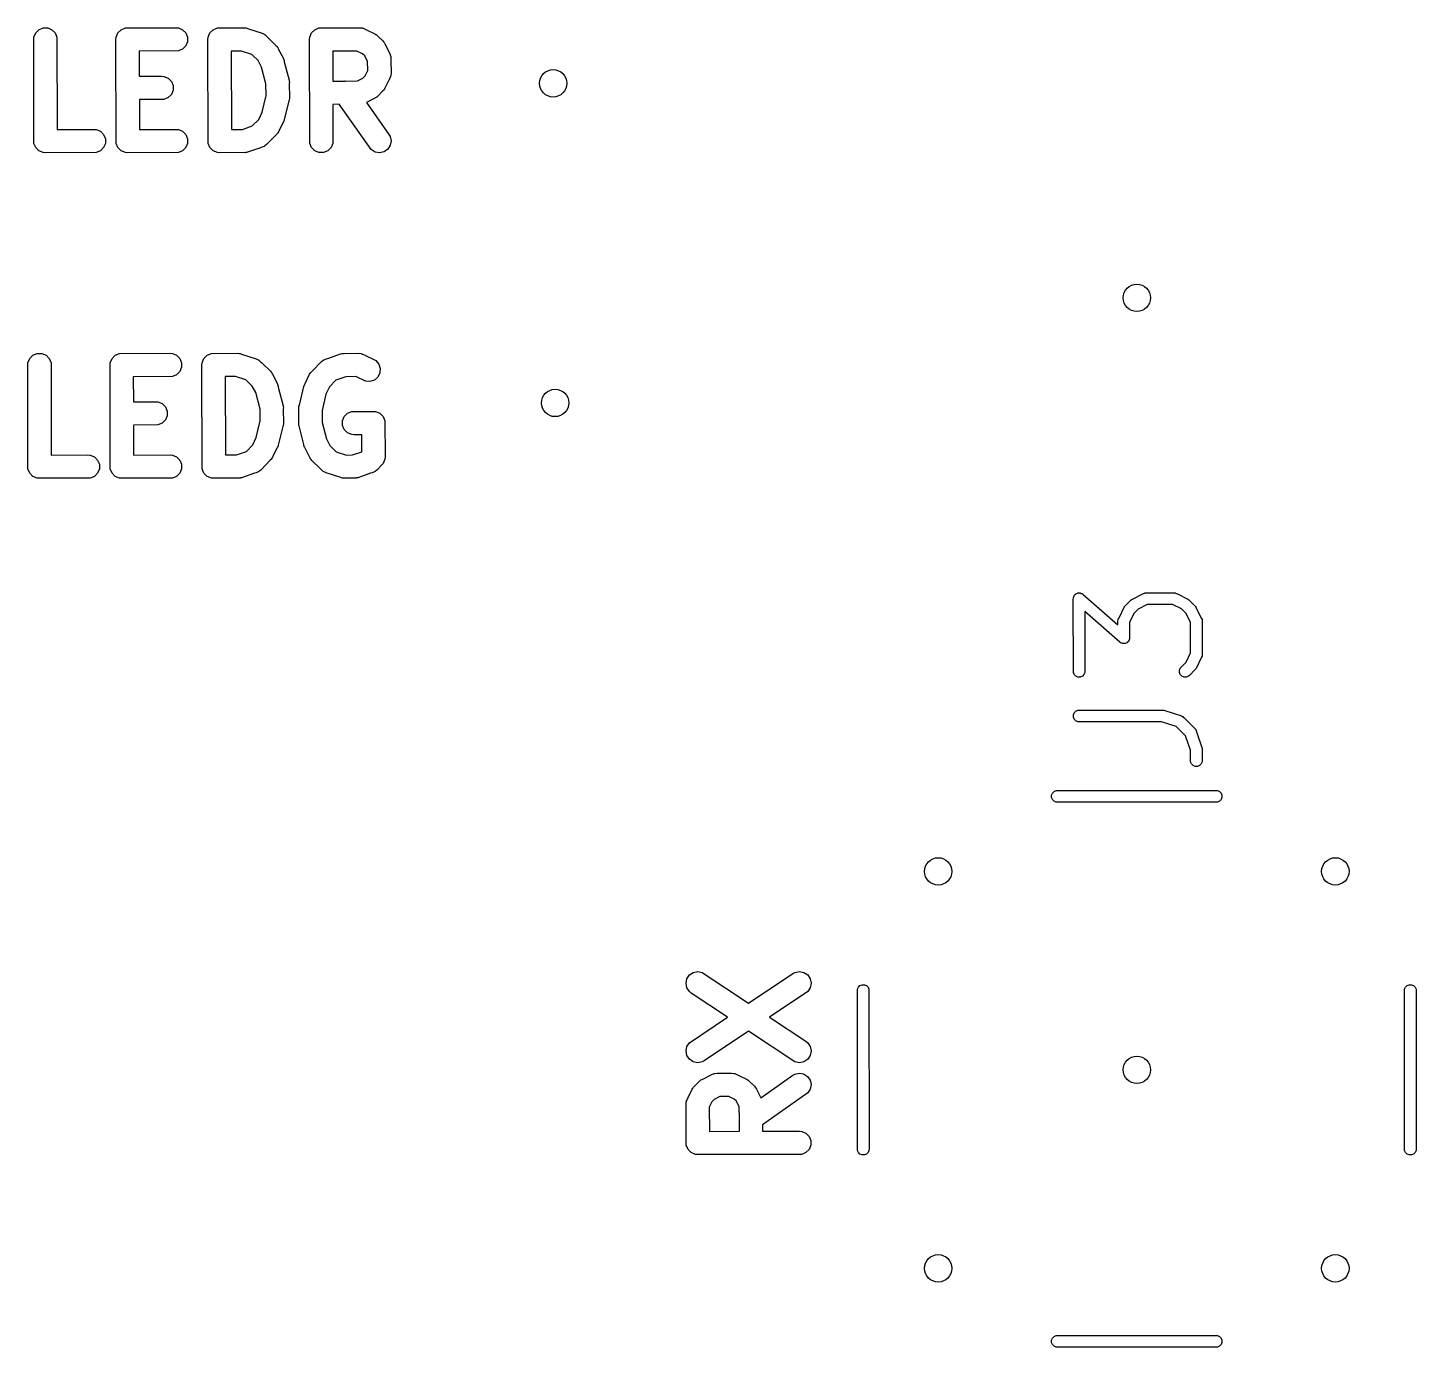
# Model space of a CAD drawing. Extents: x 0.3 to 2.14, y 0.3 to 1.74.
# Drawn here: x 1.441 to 2.141, y 1.071 to 1.736 of the extents above; entities that cross this region are included whole.
import ezdxf

# ---------------------------------------------------------------- set-up
doc = ezdxf.new("R2010")
doc.units = 0
doc.header["$MEASUREMENT"] = 0
doc.layers.add('BLACK', color=7, linetype='CONTINUOUS')

msp = doc.modelspace()

# ---------------------------------------------------------------- linework, layer by layer
at = {"layer": 'BLACK', "linetype": 'CONTINUOUS'}
for p, q in [((1.4454, 1.7334), (1.44703, 1.73503)), ((1.44703, 1.73503), (1.44916, 1.73591)), ((1.44916, 1.73591), (1.45147, 1.73591)), ((1.45147, 1.73591), (1.4536, 1.73503)), ((1.4536, 1.73503), (1.45522, 1.7334)), ((1.48684, 1.7334), (1.48847, 1.73503)), ((1.48847, 1.73503), (1.49059, 1.73591)), ((1.49059, 1.73591), (1.51612, 1.73602)), ((1.51612, 1.73602), (1.51727, 1.73591)), ((1.51727, 1.73591), (1.5194, 1.73503)), ((1.5194, 1.73503), (1.52103, 1.7334)), ((1.53314, 1.7334), (1.53477, 1.73503)), ((1.53477, 1.73503), (1.5369, 1.73591)), ((1.5369, 1.73591), (1.55024, 1.73602)), ((1.55024, 1.73602), (1.55082, 1.73597)), ((1.55082, 1.73597), (1.55098, 1.73598)), ((1.55098, 1.73598), (1.5511, 1.73594)), ((1.5511, 1.73594), (1.55139, 1.73591)), ((1.55139, 1.73591), (1.55207, 1.73563)), ((1.55207, 1.73563), (1.55942, 1.73328)), ((1.58432, 1.7334), (1.58595, 1.73503)), ((1.58595, 1.73503), (1.58808, 1.73591)), ((1.58808, 1.73591), (1.60873, 1.73602)), ((1.60873, 1.73602), (1.60988, 1.73591)), ((1.60988, 1.73591), (1.61008, 1.73583)), ((1.61008, 1.73583), (1.61029, 1.73581)), ((1.61029, 1.73581), (1.61142, 1.73527)), ((1.61142, 1.73527), (1.61201, 1.73503)), ((1.61201, 1.73503), (1.61209, 1.73495)), ((1.61209, 1.73495), (1.61625, 1.73296)), ((1.44441, 1.73012), (1.44452, 1.73127)), ((1.44452, 1.67778), (1.44441, 1.73012)), ((1.44452, 1.73127), (1.4454, 1.7334)), ((1.45522, 1.7334), (1.45611, 1.73127)), ((1.45611, 1.73127), (1.45621, 1.68476)), ((1.48584, 1.73012), (1.48595, 1.73127)), ((1.48595, 1.67778), (1.48584, 1.73012)), ((1.48595, 1.73127), (1.48684, 1.7334)), ((1.52103, 1.7334), (1.52191, 1.73127)), ((1.52191, 1.72897), (1.52103, 1.72684)), ((1.52191, 1.73127), (1.52191, 1.72897)), ((1.53215, 1.73012), (1.53226, 1.73127)), ((1.53226, 1.67778), (1.53215, 1.73012)), ((1.53226, 1.73127), (1.53314, 1.7334)), ((1.55942, 1.73328), (1.56048, 1.73281)), ((1.56048, 1.73281), (1.56064, 1.73267)), ((1.56064, 1.73267), (1.56083, 1.73259)), ((1.56083, 1.73259), (1.56168, 1.73177)), ((1.56168, 1.73177), (1.56222, 1.7313)), ((1.56222, 1.7313), (1.56227, 1.73119)), ((1.56227, 1.73119), (1.5666, 1.72698)), ((1.58333, 1.73012), (1.58344, 1.73127)), ((1.58344, 1.67778), (1.58333, 1.73012)), ((1.58344, 1.73127), (1.58432, 1.7334)), ((1.61625, 1.73296), (1.61674, 1.73265)), ((1.61674, 1.73265), (1.61689, 1.73259)), ((1.61689, 1.73259), (1.61698, 1.7325)), ((1.61698, 1.7325), (1.61723, 1.73235)), ((1.61723, 1.73235), (1.61762, 1.7319)), ((1.61762, 1.7319), (1.62022, 1.72942)), ((1.62022, 1.72942), (1.62059, 1.72897)), ((1.62059, 1.72897), (1.62071, 1.72886)), ((1.62071, 1.72886), (1.62077, 1.72875)), ((1.62077, 1.72875), (1.62095, 1.72852)), ((1.62095, 1.72852), (1.62121, 1.72789)), ((1.62121, 1.72789), (1.62376, 1.72301)), ((1.51727, 1.72433), (1.49755, 1.72424)), ((1.49755, 1.72424), (1.49758, 1.71158)), ((1.5194, 1.72521), (1.51727, 1.72433)), ((1.52103, 1.72684), (1.5194, 1.72521)), ((1.54903, 1.72431), (1.54386, 1.72426)), ((1.54386, 1.72426), (1.54395, 1.68479)), ((1.55427, 1.72263), (1.54903, 1.72431)), ((1.55749, 1.71951), (1.55427, 1.72263)), ((1.5666, 1.72698), (1.56697, 1.72653)), ((1.56697, 1.72653), (1.56709, 1.72643)), ((1.56709, 1.72643), (1.56715, 1.72631)), ((1.56715, 1.72631), (1.56734, 1.72609)), ((1.56734, 1.72609), (1.5676, 1.72546)), ((1.5676, 1.72546), (1.57014, 1.72057)), ((1.57014, 1.72057), (1.57018, 1.72049)), ((1.57018, 1.72049), (1.5702, 1.72045)), ((1.5702, 1.72045), (1.57023, 1.72035)), ((1.60719, 1.72431), (1.59504, 1.72424)), ((1.59504, 1.72424), (1.59507, 1.70914)), ((1.61, 1.72297), (1.60719, 1.72431)), ((1.61114, 1.72188), (1.61, 1.72297)), ((1.61259, 1.71909), (1.61114, 1.72188)), ((1.62376, 1.72301), (1.62418, 1.72193)), ((1.62418, 1.72193), (1.62419, 1.72172)), ((1.62419, 1.72172), (1.62427, 1.72152)), ((1.62427, 1.72152), (1.62429, 1.72035)), ((1.55921, 1.7162), (1.55749, 1.71951)), ((1.5614, 1.70781), (1.55921, 1.7162)), ((1.57023, 1.72035), (1.57056, 1.71949)), ((1.57056, 1.71949), (1.5706, 1.71894)), ((1.5706, 1.71894), (1.57303, 1.70962)), ((1.61133, 1.71179), (1.61265, 1.71456)), ((1.61265, 1.71456), (1.61259, 1.71909)), ((1.62429, 1.72035), (1.62434, 1.71963)), ((1.62434, 1.71963), (1.6243, 1.71951)), ((1.6243, 1.71951), (1.62439, 1.71306)), ((1.49758, 1.71158), (1.50881, 1.71165)), ((1.50881, 1.71165), (1.50996, 1.71154)), ((1.50996, 1.71154), (1.51209, 1.71066)), ((1.51209, 1.71066), (1.51372, 1.70903)), ((1.51372, 1.70903), (1.5146, 1.7069)), ((1.5146, 1.7069), (1.5146, 1.70459)), ((1.56148, 1.70192), (1.5614, 1.70781)), ((1.57303, 1.70962), (1.57306, 1.70942)), ((1.57306, 1.70942), (1.57309, 1.70934)), ((1.57309, 1.70934), (1.57309, 1.70918)), ((1.57309, 1.70918), (1.5732, 1.70847)), ((1.5732, 1.70847), (1.57311, 1.70789)), ((1.57311, 1.70789), (1.57321, 1.70087)), ((1.59507, 1.70914), (1.60111, 1.70917)), ((1.60111, 1.70917), (1.60129, 1.70921)), ((1.60129, 1.70921), (1.60151, 1.70917)), ((1.60151, 1.70917), (1.60748, 1.70921)), ((1.60748, 1.70921), (1.61024, 1.71065)), ((1.61024, 1.71065), (1.61133, 1.71179)), ((1.62332, 1.7097), (1.62133, 1.70554)), ((1.62339, 1.70978), (1.62332, 1.7097)), ((1.62364, 1.71037), (1.62339, 1.70978)), ((1.62418, 1.7115), (1.62364, 1.71037)), ((1.62419, 1.71171), (1.62418, 1.7115)), ((1.62427, 1.71191), (1.62419, 1.71171)), ((1.62439, 1.71306), (1.62427, 1.71191)), ((1.50996, 1.69995), (1.49761, 1.69988)), ((1.49761, 1.69988), (1.49764, 1.68476)), ((1.51209, 1.70084), (1.50996, 1.69995)), ((1.51372, 1.70247), (1.51209, 1.70084)), ((1.5146, 1.70459), (1.51372, 1.70247)), ((1.55947, 1.69354), (1.56148, 1.70192)), ((1.57309, 1.69972), (1.57285, 1.69915)), ((1.57316, 1.70043), (1.57309, 1.69972)), ((1.5732, 1.70058), (1.57316, 1.70043)), ((1.57321, 1.70087), (1.57319, 1.70067)), ((1.57319, 1.70067), (1.5732, 1.70058)), ((1.61626, 1.70057), (1.61201, 1.69836)), ((1.61689, 1.70084), (1.61626, 1.70057)), ((1.61711, 1.70102), (1.61689, 1.70084)), ((1.61723, 1.70108), (1.61711, 1.70102)), ((1.61733, 1.7012), (1.61723, 1.70108)), ((1.61778, 1.70157), (1.61733, 1.7012)), ((1.62026, 1.70417), (1.61778, 1.70157)), ((1.62071, 1.70456), (1.62026, 1.70417)), ((1.62086, 1.70481), (1.62071, 1.70456)), ((1.62095, 1.7049), (1.62086, 1.70481)), ((1.62101, 1.70505), (1.62095, 1.7049)), ((1.62133, 1.70554), (1.62101, 1.70505)), ((1.55772, 1.68988), (1.55947, 1.69354)), ((1.57285, 1.69915), (1.57059, 1.68969)), ((1.59832, 1.69745), (1.5951, 1.69744)), ((1.5951, 1.69744), (1.59514, 1.67894)), ((1.6144, 1.67467), (1.59832, 1.69745)), ((1.61201, 1.69836), (1.62332, 1.68232)), ((1.54953, 1.68484), (1.5545, 1.68656)), ((1.5545, 1.68656), (1.55772, 1.68988)), ((1.56991, 1.6882), (1.56771, 1.68361)), ((1.5702, 1.6886), (1.56991, 1.6882)), ((1.57051, 1.68946), (1.5702, 1.6886)), ((1.57056, 1.68956), (1.57051, 1.68946)), ((1.57059, 1.68969), (1.57056, 1.68961)), ((1.57056, 1.68961), (1.57056, 1.68956)), ((1.45621, 1.68476), (1.47469, 1.68484)), ((1.47469, 1.68484), (1.47584, 1.68473)), ((1.47584, 1.68473), (1.47797, 1.68385)), ((1.47797, 1.68385), (1.4796, 1.68222)), ((1.4796, 1.68222), (1.48048, 1.68009)), ((1.48048, 1.68009), (1.48048, 1.67778)), ((1.49764, 1.68476), (1.51612, 1.68484)), ((1.51612, 1.68484), (1.51727, 1.68473)), ((1.51727, 1.68473), (1.5194, 1.68385)), ((1.5194, 1.68385), (1.52103, 1.68222)), ((1.52103, 1.68222), (1.52191, 1.68009)), ((1.52191, 1.68009), (1.52191, 1.67778)), ((1.54395, 1.68479), (1.54953, 1.68484)), ((1.56655, 1.68216), (1.56173, 1.6772)), ((1.56709, 1.68263), (1.56655, 1.68216)), ((1.56725, 1.68288), (1.56709, 1.68263)), ((1.56734, 1.68297), (1.56725, 1.68288)), ((1.5674, 1.68311), (1.56734, 1.68297)), ((1.56771, 1.68361), (1.5674, 1.68311)), ((1.59514, 1.67894), (1.59503, 1.67778)), ((1.62332, 1.68232), (1.62389, 1.68131)), ((1.62389, 1.68131), (1.62438, 1.67906)), ((1.62438, 1.67906), (1.62398, 1.6768)), ((1.4454, 1.67566), (1.44452, 1.67778)), ((1.44703, 1.67403), (1.4454, 1.67566)), ((1.44916, 1.67314), (1.44703, 1.67403)), ((1.45031, 1.67303), (1.44916, 1.67314)), ((1.47584, 1.67314), (1.45031, 1.67303)), ((1.47797, 1.67403), (1.47584, 1.67314)), ((1.4796, 1.67566), (1.47797, 1.67403)), ((1.48048, 1.67778), (1.4796, 1.67566)), ((1.48684, 1.67566), (1.48595, 1.67778)), ((1.48847, 1.67403), (1.48684, 1.67566)), ((1.49059, 1.67314), (1.48847, 1.67403)), ((1.49175, 1.67303), (1.49059, 1.67314)), ((1.51727, 1.67314), (1.49175, 1.67303)), ((1.5194, 1.67403), (1.51727, 1.67314)), ((1.52103, 1.67566), (1.5194, 1.67403)), ((1.52191, 1.67778), (1.52103, 1.67566)), ((1.53314, 1.67566), (1.53226, 1.67778)), ((1.53477, 1.67403), (1.53314, 1.67566)), ((1.5369, 1.67314), (1.53477, 1.67403)), ((1.53805, 1.67303), (1.5369, 1.67314)), ((1.55018, 1.67313), (1.53805, 1.67303)), ((1.55098, 1.67308), (1.55018, 1.67313)), ((1.55127, 1.67314), (1.55098, 1.67308)), ((1.55139, 1.67314), (1.55127, 1.67314)), ((1.55154, 1.6732), (1.55139, 1.67314)), ((1.55211, 1.67333), (1.55154, 1.6732)), ((1.55857, 1.67558), (1.55211, 1.67333)), ((1.5587, 1.67558), (1.55857, 1.67558)), ((1.55938, 1.67586), (1.5587, 1.67558)), ((1.56048, 1.67624), (1.55938, 1.67586)), ((1.56064, 1.67638), (1.56048, 1.67624)), ((1.56083, 1.67646), (1.56064, 1.67638)), ((1.56173, 1.6772), (1.56083, 1.67646)), ((1.58432, 1.67566), (1.58344, 1.67778)), ((1.58595, 1.67403), (1.58432, 1.67566)), ((1.58808, 1.67314), (1.58595, 1.67403)), ((1.59039, 1.67314), (1.58808, 1.67314)), ((1.59252, 1.67403), (1.59039, 1.67314)), ((1.59414, 1.67566), (1.59252, 1.67403)), ((1.59503, 1.67778), (1.59414, 1.67566)), ((1.61634, 1.67343), (1.6144, 1.67467)), ((1.61861, 1.67303), (1.61634, 1.67343)), ((1.62086, 1.67353), (1.61861, 1.67303)), ((1.62275, 1.67485), (1.62086, 1.67353)), ((1.62398, 1.6768), (1.62275, 1.67485)), ((1.44141, 1.56612), (1.44152, 1.56727)), ((1.44152, 1.56727), (1.4424, 1.5694)), ((1.4424, 1.5694), (1.44403, 1.57103)), ((1.44403, 1.57103), (1.44616, 1.57191)), ((1.44616, 1.57191), (1.44847, 1.57191)), ((1.44847, 1.57191), (1.4506, 1.57103)), ((1.4506, 1.57103), (1.45222, 1.5694)), ((1.45222, 1.5694), (1.45311, 1.56727)), ((1.45311, 1.56727), (1.45321, 1.52076)), ((1.48284, 1.56612), (1.48295, 1.56727)), ((1.48295, 1.56727), (1.48384, 1.5694)), ((1.48384, 1.5694), (1.48547, 1.57103)), ((1.48547, 1.57103), (1.48759, 1.57191)), ((1.48759, 1.57191), (1.51312, 1.57202)), ((1.51312, 1.57202), (1.51427, 1.57191)), ((1.51427, 1.57191), (1.5164, 1.57103)), ((1.5164, 1.57103), (1.51803, 1.5694)), ((1.51803, 1.5694), (1.51891, 1.56727)), ((1.51891, 1.56727), (1.51891, 1.56497)), ((1.52915, 1.56612), (1.52926, 1.56727)), ((1.52926, 1.56727), (1.53014, 1.5694)), ((1.53014, 1.5694), (1.53177, 1.57103)), ((1.53177, 1.57103), (1.5339, 1.57191)), ((1.5339, 1.57191), (1.54724, 1.57202)), ((1.54724, 1.57202), (1.54782, 1.57197)), ((1.54782, 1.57197), (1.54798, 1.57198)), ((1.54798, 1.57198), (1.5481, 1.57194)), ((1.5481, 1.57194), (1.54839, 1.57191)), ((1.54839, 1.57191), (1.54907, 1.57163)), ((1.54907, 1.57163), (1.55642, 1.56928)), ((1.55642, 1.56928), (1.55748, 1.56881)), ((1.55748, 1.56881), (1.55764, 1.56867)), ((1.55764, 1.56867), (1.55783, 1.56859)), ((1.55783, 1.56859), (1.55868, 1.56777)), ((1.55868, 1.56777), (1.55922, 1.5673)), ((1.55922, 1.5673), (1.55927, 1.56719)), ((1.55927, 1.56719), (1.5636, 1.56298)), ((1.58455, 1.5629), (1.58937, 1.56786)), ((1.58937, 1.56786), (1.59027, 1.56859)), ((1.59027, 1.56859), (1.59046, 1.56867)), ((1.59046, 1.56867), (1.59062, 1.56881)), ((1.59062, 1.56881), (1.59171, 1.56919)), ((1.59171, 1.56919), (1.59239, 1.56947)), ((1.59239, 1.56947), (1.59252, 1.56947)), ((1.59252, 1.56947), (1.59899, 1.57172)), ((1.59899, 1.57172), (1.59956, 1.57185)), ((1.59956, 1.57185), (1.59971, 1.57191)), ((1.59971, 1.57191), (1.59983, 1.57191)), ((1.59983, 1.57191), (1.60012, 1.57198)), ((1.60012, 1.57198), (1.60085, 1.57193)), ((1.60085, 1.57193), (1.60817, 1.57202)), ((1.60817, 1.57202), (1.60932, 1.57191)), ((1.60932, 1.57191), (1.60952, 1.57183)), ((1.60952, 1.57183), (1.60973, 1.57181)), ((1.60973, 1.57181), (1.61086, 1.57127)), ((1.61086, 1.57127), (1.61145, 1.57103)), ((1.61145, 1.57103), (1.61152, 1.57095)), ((1.61152, 1.57095), (1.61568, 1.56896)), ((1.61568, 1.56896), (1.61666, 1.56835)), ((1.61666, 1.56835), (1.61817, 1.56661)), ((1.61817, 1.56661), (1.6189, 1.56442)), ((1.44152, 1.51378), (1.44141, 1.56612)), ((1.48295, 1.51378), (1.48284, 1.56612)), ((1.51427, 1.56033), (1.49455, 1.56024)), ((1.49455, 1.56024), (1.49458, 1.54758)), ((1.5164, 1.56121), (1.51427, 1.56033)), ((1.51803, 1.56284), (1.5164, 1.56121)), ((1.51891, 1.56497), (1.51803, 1.56284)), ((1.52926, 1.51378), (1.52915, 1.56612)), ((1.54603, 1.56031), (1.54086, 1.56026)), ((1.54086, 1.56026), (1.54095, 1.52079)), ((1.55127, 1.55863), (1.54603, 1.56031)), ((1.5636, 1.56298), (1.56397, 1.56253)), ((1.56397, 1.56253), (1.56409, 1.56243)), ((1.56409, 1.56243), (1.56415, 1.56231)), ((1.56415, 1.56231), (1.56434, 1.56209)), ((1.56434, 1.56209), (1.5646, 1.56146)), ((1.5646, 1.56146), (1.56714, 1.55657)), ((1.58119, 1.55685), (1.58339, 1.56145)), ((1.58339, 1.56145), (1.5837, 1.56194)), ((1.5837, 1.56194), (1.58376, 1.56209)), ((1.58376, 1.56209), (1.58385, 1.56218)), ((1.58385, 1.56218), (1.58401, 1.56243)), ((1.58401, 1.56243), (1.58455, 1.5629)), ((1.60158, 1.56022), (1.5966, 1.55849)), ((1.60667, 1.56029), (1.60158, 1.56022)), ((1.61148, 1.55798), (1.60667, 1.56029)), ((1.61771, 1.56006), (1.61597, 1.55855)), ((1.61874, 1.56212), (1.61771, 1.56006)), ((1.6189, 1.56442), (1.61874, 1.56212)), ((1.55449, 1.55551), (1.55127, 1.55863)), ((1.55621, 1.5522), (1.55449, 1.55551)), ((1.56714, 1.55657), (1.56718, 1.55649)), ((1.56718, 1.55649), (1.5672, 1.55645)), ((1.5672, 1.55645), (1.56723, 1.55635)), ((1.56723, 1.55635), (1.56756, 1.55549)), ((1.56756, 1.55549), (1.5676, 1.55494)), ((1.5676, 1.55494), (1.57003, 1.54562)), ((1.57824, 1.54591), (1.58051, 1.55536)), ((1.58051, 1.55536), (1.58054, 1.55545)), ((1.58054, 1.55549), (1.58059, 1.55559)), ((1.58054, 1.55545), (1.58054, 1.55549)), ((1.58059, 1.55559), (1.58089, 1.55645)), ((1.58089, 1.55645), (1.58119, 1.55685)), ((1.59337, 1.55517), (1.59162, 1.55151)), ((1.5966, 1.55849), (1.59337, 1.55517)), ((1.61378, 1.55782), (1.61148, 1.55798)), ((1.61597, 1.55855), (1.61378, 1.55782)), ((1.49458, 1.54758), (1.50581, 1.54765)), ((1.50581, 1.54765), (1.50696, 1.54754)), ((1.50696, 1.54754), (1.50909, 1.54666)), ((1.50909, 1.54666), (1.51072, 1.54503)), ((1.5584, 1.54381), (1.55621, 1.5522)), ((1.57003, 1.54562), (1.57006, 1.54542)), ((1.57801, 1.54534), (1.57824, 1.54591)), ((1.59162, 1.55151), (1.58962, 1.54314)), ((1.51072, 1.54503), (1.5116, 1.5429)), ((1.5116, 1.54059), (1.51072, 1.53847)), ((1.5116, 1.5429), (1.5116, 1.54059)), ((1.55848, 1.53792), (1.5584, 1.54381)), ((1.57006, 1.54542), (1.57009, 1.54534)), ((1.57009, 1.54534), (1.57009, 1.54518)), ((1.57009, 1.54518), (1.5702, 1.54447)), ((1.5702, 1.54447), (1.57011, 1.54389)), ((1.57011, 1.54389), (1.57021, 1.53687)), ((1.57789, 1.54418), (1.57791, 1.54438)), ((1.57799, 1.53717), (1.57789, 1.54418)), ((1.5779, 1.54447), (1.57793, 1.54462)), ((1.57791, 1.54438), (1.5779, 1.54447)), ((1.57793, 1.54462), (1.57801, 1.54534)), ((1.58962, 1.54314), (1.5897, 1.53724)), ((1.59994, 1.53802), (1.60082, 1.54015)), ((1.60082, 1.54015), (1.60245, 1.54178)), ((1.60245, 1.54178), (1.60458, 1.54266)), ((1.60458, 1.54266), (1.61548, 1.54278)), ((1.61548, 1.54278), (1.61663, 1.54266)), ((1.61663, 1.54266), (1.61876, 1.54178)), ((1.61876, 1.54178), (1.62039, 1.54015)), ((1.62039, 1.54015), (1.62127, 1.53802)), ((1.50696, 1.53595), (1.49461, 1.53588)), ((1.49461, 1.53588), (1.49464, 1.52076)), ((1.50909, 1.53684), (1.50696, 1.53595)), ((1.51072, 1.53847), (1.50909, 1.53684)), ((1.55647, 1.52954), (1.55848, 1.53792)), ((1.56985, 1.53515), (1.56759, 1.52569)), ((1.57009, 1.53572), (1.56985, 1.53515)), ((1.57016, 1.53643), (1.57009, 1.53572)), ((1.5702, 1.53658), (1.57016, 1.53643)), ((1.57021, 1.53687), (1.57019, 1.53667)), ((1.57019, 1.53667), (1.5702, 1.53658)), ((1.5779, 1.53658), (1.57799, 1.53717)), ((1.578, 1.53588), (1.5779, 1.53658)), ((1.57801, 1.53572), (1.578, 1.53588)), ((1.57804, 1.53564), (1.57801, 1.53572)), ((1.57807, 1.53544), (1.57804, 1.53564)), ((1.5805, 1.52612), (1.57807, 1.53544)), ((1.5897, 1.53724), (1.59189, 1.52885)), ((1.59994, 1.53572), (1.59994, 1.53802)), ((1.60082, 1.53359), (1.59994, 1.53572)), ((1.60245, 1.53196), (1.60082, 1.53359)), ((1.60458, 1.53108), (1.60245, 1.53196)), ((1.62127, 1.53802), (1.62139, 1.51981)), ((1.5515, 1.52256), (1.55472, 1.52588)), ((1.55472, 1.52588), (1.55647, 1.52954)), ((1.5672, 1.5246), (1.56691, 1.5242)), ((1.56751, 1.52546), (1.5672, 1.5246)), ((1.56756, 1.52556), (1.56751, 1.52546)), ((1.56759, 1.52569), (1.56756, 1.52561)), ((1.56756, 1.52561), (1.56756, 1.52556)), ((1.58054, 1.52556), (1.5805, 1.52612)), ((1.58087, 1.5247), (1.58054, 1.52556)), ((1.58089, 1.5246), (1.58087, 1.5247)), ((1.58092, 1.52457), (1.58089, 1.5246)), ((1.58095, 1.52448), (1.58092, 1.52457)), ((1.59189, 1.52885), (1.59361, 1.52555)), ((1.59361, 1.52555), (1.59682, 1.52242)), ((1.60573, 1.53097), (1.60458, 1.53108)), ((1.60961, 1.53101), (1.60573, 1.53097)), ((1.60967, 1.52245), (1.60961, 1.53101)), ((1.45321, 1.52076), (1.47169, 1.52084)), ((1.47169, 1.52084), (1.47284, 1.52073)), ((1.47284, 1.52073), (1.47497, 1.51985)), ((1.47497, 1.51985), (1.4766, 1.51822)), ((1.4766, 1.51822), (1.47748, 1.51609)), ((1.49464, 1.52076), (1.51312, 1.52084)), ((1.51312, 1.52084), (1.51427, 1.52073)), ((1.51427, 1.52073), (1.5164, 1.51985)), ((1.5164, 1.51985), (1.51803, 1.51822)), ((1.51803, 1.51822), (1.51891, 1.51609)), ((1.54095, 1.52079), (1.54653, 1.52084)), ((1.54653, 1.52084), (1.5515, 1.52256)), ((1.56355, 1.51816), (1.55873, 1.5132)), ((1.56409, 1.51863), (1.56355, 1.51816)), ((1.56425, 1.51888), (1.56409, 1.51863)), ((1.56434, 1.51897), (1.56425, 1.51888)), ((1.5644, 1.51911), (1.56434, 1.51897)), ((1.56471, 1.51961), (1.5644, 1.51911)), ((1.56691, 1.5242), (1.56471, 1.51961)), ((1.5835, 1.5196), (1.58095, 1.52448)), ((1.58376, 1.51897), (1.5835, 1.5196)), ((1.58395, 1.51874), (1.58376, 1.51897)), ((1.58401, 1.51863), (1.58395, 1.51874)), ((1.58412, 1.51853), (1.58401, 1.51863)), ((1.5845, 1.51807), (1.58412, 1.51853)), ((1.58883, 1.51386), (1.5845, 1.51807)), ((1.59682, 1.52242), (1.602, 1.52077)), ((1.602, 1.52077), (1.605, 1.52083)), ((1.605, 1.52083), (1.60967, 1.52245)), ((1.62127, 1.51866), (1.62039, 1.51653)), ((1.62139, 1.51981), (1.62127, 1.51866)), ((1.4424, 1.51166), (1.44152, 1.51378)), ((1.44403, 1.51003), (1.4424, 1.51166)), ((1.4766, 1.51166), (1.47497, 1.51003)), ((1.47748, 1.51378), (1.4766, 1.51166)), ((1.47748, 1.51609), (1.47748, 1.51378)), ((1.48384, 1.51166), (1.48295, 1.51378)), ((1.48547, 1.51003), (1.48384, 1.51166)), ((1.51803, 1.51166), (1.5164, 1.51003)), ((1.51891, 1.51378), (1.51803, 1.51166)), ((1.51891, 1.51609), (1.51891, 1.51378)), ((1.53014, 1.51166), (1.52926, 1.51378)), ((1.53177, 1.51003), (1.53014, 1.51166)), ((1.55557, 1.51158), (1.54911, 1.50933)), ((1.5557, 1.51158), (1.55557, 1.51158)), ((1.55638, 1.51186), (1.5557, 1.51158)), ((1.55748, 1.51224), (1.55638, 1.51186)), ((1.55764, 1.51238), (1.55748, 1.51224)), ((1.55783, 1.51246), (1.55764, 1.51238)), ((1.55873, 1.5132), (1.55783, 1.51246)), ((1.58888, 1.51375), (1.58883, 1.51386)), ((1.58942, 1.51329), (1.58888, 1.51375)), ((1.59027, 1.51246), (1.58942, 1.51329)), ((1.59046, 1.51238), (1.59027, 1.51246)), ((1.59062, 1.51224), (1.59046, 1.51238)), ((1.59168, 1.51177), (1.59062, 1.51224)), ((1.59902, 1.50943), (1.59168, 1.51177)), ((1.61407, 1.51158), (1.6076, 1.50933)), ((1.6142, 1.51158), (1.61407, 1.51158)), ((1.61488, 1.51186), (1.6142, 1.51158)), ((1.61597, 1.51224), (1.61488, 1.51186)), ((1.61613, 1.51238), (1.61597, 1.51224)), ((1.61632, 1.51246), (1.61613, 1.51238)), ((1.61722, 1.5132), (1.61632, 1.51246)), ((1.62039, 1.51653), (1.61722, 1.5132)), ((1.62039, 1.51653), (1.62039, 1.51653)), ((1.44616, 1.50914), (1.44403, 1.51003)), ((1.44731, 1.50903), (1.44616, 1.50914)), ((1.47284, 1.50914), (1.44731, 1.50903)), ((1.47497, 1.51003), (1.47284, 1.50914)), ((1.48759, 1.50914), (1.48547, 1.51003)), ((1.48875, 1.50903), (1.48759, 1.50914)), ((1.51427, 1.50914), (1.48875, 1.50903)), ((1.5164, 1.51003), (1.51427, 1.50914)), ((1.5339, 1.50914), (1.53177, 1.51003)), ((1.53505, 1.50903), (1.5339, 1.50914)), ((1.54718, 1.50913), (1.53505, 1.50903)), ((1.54798, 1.50908), (1.54718, 1.50913)), ((1.54827, 1.50914), (1.54798, 1.50908)), ((1.54839, 1.50914), (1.54827, 1.50914)), ((1.54854, 1.5092), (1.54839, 1.50914)), ((1.54911, 1.50933), (1.54854, 1.5092)), ((1.59971, 1.50914), (1.59902, 1.50943)), ((1.6, 1.50912), (1.59971, 1.50914)), ((1.60012, 1.50908), (1.6, 1.50912)), ((1.60027, 1.50909), (1.60012, 1.50908)), ((1.60086, 1.50903), (1.60027, 1.50909)), ((1.60581, 1.50912), (1.60086, 1.50903)), ((1.60647, 1.50908), (1.60581, 1.50912)), ((1.60676, 1.50914), (1.60647, 1.50908)), ((1.60688, 1.50914), (1.60676, 1.50914)), ((1.60703, 1.5092), (1.60688, 1.50914)), ((1.6076, 1.50933), (1.60703, 1.5092)), ((1.96801, 1.44837), (1.96804, 1.44867)), ((1.96806, 1.41124), (1.96801, 1.44837)), ((1.96803, 1.44875), (1.96805, 1.44881)), ((1.96804, 1.44867), (1.96803, 1.44875)), ((1.96805, 1.44881), (1.96806, 1.44895)), ((1.96806, 1.44895), (1.96825, 1.44939)), ((1.96825, 1.44939), (1.9684, 1.44984)), ((1.9684, 1.44984), (1.96846, 1.44992)), ((1.96846, 1.44992), (1.9685, 1.45001)), ((1.9685, 1.45001), (1.96884, 1.45035)), ((1.96884, 1.45035), (1.96916, 1.45071)), ((1.96916, 1.45071), (1.96925, 1.45075)), ((1.96925, 1.45075), (1.96932, 1.45083)), ((1.96932, 1.45083), (1.96976, 1.45101)), ((1.96976, 1.45101), (1.97019, 1.45122)), ((1.97019, 1.45122), (1.97029, 1.45123)), ((1.97029, 1.45123), (1.97038, 1.45127)), ((1.97038, 1.45127), (1.97086, 1.45127)), ((1.97086, 1.45127), (1.97134, 1.4513)), ((1.97134, 1.4513), (1.97143, 1.45127)), ((1.97143, 1.45127), (1.97153, 1.45127)), ((1.97153, 1.45127), (1.97198, 1.45108)), ((1.97198, 1.45108), (1.97243, 1.45093)), ((1.97243, 1.45093), (1.97251, 1.45086)), ((1.97251, 1.45086), (1.9726, 1.45083)), ((1.9726, 1.45083), (1.97292, 1.4505)), ((1.97292, 1.4505), (1.99051, 1.43517)), ((1.99422, 1.4448), (1.99699, 1.44765)), ((1.99699, 1.44765), (1.99722, 1.44783)), ((1.99722, 1.44783), (1.99727, 1.44789)), ((1.99727, 1.44789), (1.99732, 1.44792)), ((1.99732, 1.44792), (1.99744, 1.44801)), ((1.99744, 1.44801), (1.99781, 1.44817)), ((1.99781, 1.44817), (2.00338, 1.45101)), ((2.00338, 1.45101), (2.00392, 1.45122)), ((2.00392, 1.45122), (2.00403, 1.45123)), ((2.00403, 1.45123), (2.00413, 1.45127)), ((2.00413, 1.45127), (2.00463, 1.45127)), ((2.00463, 1.45127), (2.00507, 1.4513)), ((2.00507, 1.4513), (2.00516, 1.45127)), ((2.00516, 1.45127), (2.01876, 1.45132)), ((2.01876, 1.45132), (2.01934, 1.45127)), ((2.01934, 1.45127), (2.01944, 1.45123)), ((2.01944, 1.45123), (2.01954, 1.45122)), ((2.01954, 1.45122), (2.02003, 1.45098)), ((2.02003, 1.45098), (2.0204, 1.45083)), ((2.0204, 1.45083), (2.02046, 1.45077)), ((2.02046, 1.45077), (2.02571, 1.4482)), ((2.02571, 1.4482), (2.02596, 1.44804)), ((2.02596, 1.44804), (2.02603, 1.44801)), ((2.02603, 1.44801), (2.02607, 1.44797)), ((2.02607, 1.44797), (2.0262, 1.44789)), ((2.0262, 1.44789), (2.02644, 1.44761)), ((1.99149, 1.42656), (1.97386, 1.44192)), ((1.97386, 1.44192), (1.97391, 1.41181)), ((1.99106, 1.43882), (1.99363, 1.44407)), ((1.99363, 1.44407), (1.99378, 1.44431)), ((1.99378, 1.44431), (1.99381, 1.44439)), ((1.99381, 1.44439), (1.99386, 1.44443)), ((1.99386, 1.44443), (1.99393, 1.44456)), ((1.99393, 1.44456), (1.99422, 1.4448)), ((1.99859, 1.4409), (1.99636, 1.43634)), ((2.00072, 1.44308), (1.99859, 1.4409)), ((2.0053, 1.44542), (2.00072, 1.44308)), ((2.01798, 1.44547), (2.0053, 1.44542)), ((2.02255, 1.44323), (2.01798, 1.44547)), ((2.02472, 1.44111), (2.02255, 1.44323)), ((2.02706, 1.43652), (2.02472, 1.44111)), ((2.02644, 1.44761), (2.02929, 1.44483)), ((2.02929, 1.44483), (2.02947, 1.44461)), ((2.02947, 1.44461), (2.02953, 1.44456)), ((2.02953, 1.44456), (2.02956, 1.4445)), ((2.02956, 1.4445), (2.02966, 1.44439)), ((2.02966, 1.44439), (2.02981, 1.44401)), ((2.02981, 1.44401), (2.03265, 1.43844)), ((1.9905, 1.43712), (1.99056, 1.4377)), ((1.99051, 1.43517), (1.9905, 1.43712)), ((1.99056, 1.4377), (1.9906, 1.4378)), ((1.9906, 1.4378), (1.99061, 1.4379)), ((1.99061, 1.4379), (1.99084, 1.43838)), ((1.99084, 1.43838), (1.991, 1.43876)), ((1.991, 1.43876), (1.99106, 1.43882)), ((1.99636, 1.43634), (1.99641, 1.42869)), ((2.02711, 1.42104), (2.02706, 1.43652)), ((2.03265, 1.43844), (2.03286, 1.4379)), ((2.03286, 1.4379), (2.03287, 1.4378)), ((2.03287, 1.4378), (2.03291, 1.4377)), ((2.03291, 1.4377), (2.03291, 1.4372)), ((2.03291, 1.4372), (2.03294, 1.43675)), ((2.03294, 1.43675), (2.03291, 1.43666)), ((2.03291, 1.43666), (2.03297, 1.42025)), ((1.99557, 1.42671), (1.99526, 1.42634)), ((1.99591, 1.42704), (1.99557, 1.42671)), ((1.99595, 1.42714), (1.99591, 1.42704)), ((1.99601, 1.42721), (1.99595, 1.42714)), ((1.99617, 1.42767), (1.99601, 1.42721)), ((1.99635, 1.42811), (1.99617, 1.42767)), ((1.99636, 1.42825), (1.99635, 1.42811)), ((1.99638, 1.4283), (1.99636, 1.42825)), ((1.99641, 1.42869), (1.99638, 1.42838)), ((1.99638, 1.42838), (1.99638, 1.4283)), ((1.99181, 1.42623), (1.99149, 1.42656)), ((1.99191, 1.42619), (1.99181, 1.42623)), ((1.99198, 1.42613), (1.99191, 1.42619)), ((1.99244, 1.42597), (1.99198, 1.42613)), ((1.99288, 1.42579), (1.99244, 1.42597)), ((1.99298, 1.42579), (1.99288, 1.42579)), ((1.99307, 1.42576), (1.99298, 1.42579)), ((1.99355, 1.42579), (1.99307, 1.42576)), ((1.99403, 1.42579), (1.99355, 1.42579)), ((1.99412, 1.42583), (1.99403, 1.42579)), ((1.99422, 1.42583), (1.99412, 1.42583)), ((1.99465, 1.42605), (1.99422, 1.42583)), ((1.9951, 1.42623), (1.99465, 1.42605)), ((1.99517, 1.4263), (1.9951, 1.42623)), ((1.99526, 1.42634), (1.99517, 1.4263)), ((2.02487, 1.41647), (2.02711, 1.42104)), ((2.03291, 1.41967), (2.03287, 1.41957)), ((2.03297, 1.42025), (2.03291, 1.41967)), ((2.02149, 1.41239), (2.02193, 1.41345)), ((2.02193, 1.41345), (2.02487, 1.41647)), ((2.02953, 1.41281), (2.02925, 1.41257)), ((2.02961, 1.41294), (2.02953, 1.41281)), ((2.02966, 1.41298), (2.02961, 1.41294)), ((2.02969, 1.41306), (2.02966, 1.41298)), ((2.02984, 1.4133), (2.02969, 1.41306)), ((2.03241, 1.41855), (2.02984, 1.4133)), ((2.03247, 1.41861), (2.03241, 1.41855)), ((2.03263, 1.41899), (2.03247, 1.41861)), ((2.03286, 1.41947), (2.03263, 1.41899)), ((2.03287, 1.41957), (2.03286, 1.41947)), ((1.9685, 1.41017), (1.96806, 1.41124)), ((1.96932, 1.40936), (1.9685, 1.41017)), ((1.97038, 1.40892), (1.96932, 1.40936)), ((1.97153, 1.40892), (1.97038, 1.40892)), ((1.9726, 1.40936), (1.97153, 1.40892)), ((1.97341, 1.41017), (1.9726, 1.40936)), ((1.97385, 1.41124), (1.97341, 1.41017)), ((1.97391, 1.41181), (1.97385, 1.41124)), ((2.02149, 1.41124), (2.02149, 1.41239)), ((2.02193, 1.41017), (2.02149, 1.41124)), ((2.02275, 1.40936), (2.02193, 1.41017)), ((2.02381, 1.40892), (2.02275, 1.40936)), ((2.02496, 1.40892), (2.02381, 1.40892)), ((2.02603, 1.40936), (2.02496, 1.40892)), ((2.02648, 1.40972), (2.02603, 1.40936)), ((2.02925, 1.41257), (2.02648, 1.40972)), ((1.9685, 1.39096), (1.96932, 1.39177)), ((1.96932, 1.39177), (1.97038, 1.39221)), ((1.97038, 1.39221), (2.01314, 1.39227)), ((2.01314, 1.39227), (2.01343, 1.39224)), ((2.01343, 1.39224), (2.01351, 1.39224)), ((2.01351, 1.39224), (2.01357, 1.39223)), ((2.01357, 1.39223), (2.01372, 1.39221)), ((2.01372, 1.39221), (2.0141, 1.39205)), ((2.0141, 1.39205), (2.02251, 1.3893)), ((1.96806, 1.38989), (1.9685, 1.39096)), ((1.96806, 1.38874), (1.96806, 1.38989)), ((1.9685, 1.38767), (1.96806, 1.38874)), ((1.96932, 1.38686), (1.9685, 1.38767)), ((1.97038, 1.38642), (1.96932, 1.38686)), ((1.97096, 1.38636), (1.97038, 1.38642)), ((2.0125, 1.38642), (1.97096, 1.38636)), ((2.01991, 1.384), (2.0125, 1.38642)), ((2.02251, 1.3893), (2.02304, 1.38907)), ((2.02304, 1.38907), (2.02312, 1.389)), ((2.02312, 1.389), (2.02322, 1.38896)), ((2.02322, 1.38896), (2.02359, 1.38859)), ((2.02359, 1.38859), (2.02391, 1.38831)), ((2.02391, 1.38831), (2.02395, 1.38824)), ((2.02395, 1.38824), (2.02929, 1.38297)), ((2.02459, 1.37938), (2.01991, 1.384)), ((2.02706, 1.37211), (2.02459, 1.37938)), ((2.02929, 1.38297), (2.02966, 1.38252)), ((2.02966, 1.38252), (2.0297, 1.38242)), ((2.0297, 1.38242), (2.02977, 1.38234)), ((2.02977, 1.38234), (2.02993, 1.38185)), ((2.02993, 1.38185), (2.0301, 1.38145)), ((2.0301, 1.38145), (2.0301, 1.38137)), ((2.0301, 1.38137), (2.03281, 1.37338)), ((2.02712, 1.36624), (2.02706, 1.37211)), ((2.03281, 1.37338), (2.03288, 1.37309)), ((2.03288, 1.37309), (2.03291, 1.37302)), ((2.03291, 1.37302), (2.03291, 1.37296)), ((2.03291, 1.37296), (2.03294, 1.37281)), ((2.03294, 1.37281), (2.03291, 1.37242)), ((2.03291, 1.37242), (2.03297, 1.36682)), ((2.02756, 1.36518), (2.02712, 1.36624)), ((2.02837, 1.36436), (2.02756, 1.36518)), ((2.02944, 1.36392), (2.02837, 1.36436)), ((2.03059, 1.36392), (2.02944, 1.36392)), ((2.03165, 1.36436), (2.03059, 1.36392)), ((2.03247, 1.36518), (2.03165, 1.36436)), ((2.03291, 1.36624), (2.03247, 1.36518)), ((2.03297, 1.36682), (2.03291, 1.36624)), ((1.9571, 1.3494), (1.95754, 1.35046)), ((1.95754, 1.35046), (1.95836, 1.35128)), ((1.95836, 1.35128), (1.95942, 1.35172)), ((1.95942, 1.35172), (2.04, 1.35178)), ((2.04, 1.35178), (2.04058, 1.35172)), ((2.04058, 1.35172), (2.04164, 1.35128)), ((2.04164, 1.35128), (2.04246, 1.35046)), ((2.04246, 1.35046), (2.0429, 1.3494)), ((1.9571, 1.34825), (1.9571, 1.3494)), ((1.95754, 1.34718), (1.9571, 1.34825)), ((1.95836, 1.34637), (1.95754, 1.34718)), ((1.95942, 1.34593), (1.95836, 1.34637)), ((1.96, 1.34587), (1.95942, 1.34593)), ((2.04058, 1.34593), (1.96, 1.34587)), ((2.04164, 1.34637), (2.04058, 1.34593)), ((2.04246, 1.34718), (2.04164, 1.34637)), ((2.0429, 1.34825), (2.04246, 1.34718)), ((2.0429, 1.3494), (2.0429, 1.34825)), ((1.77342, 1.25691), (1.7747, 1.25882)), ((1.7747, 1.25882), (1.77662, 1.2601)), ((1.77662, 1.2601), (1.77888, 1.26056)), ((1.77888, 1.26056), (1.78114, 1.26011)), ((1.78114, 1.26011), (1.80446, 1.24462)), ((1.80446, 1.24462), (1.82679, 1.25956)), ((1.82679, 1.25956), (1.82781, 1.26011)), ((1.82781, 1.26011), (1.83007, 1.26056)), ((1.83007, 1.26056), (1.83233, 1.2601)), ((1.83233, 1.2601), (1.83424, 1.25882)), ((1.83424, 1.25882), (1.83552, 1.25691)), ((1.77298, 1.25464), (1.77342, 1.25691)), ((1.77343, 1.25239), (1.77298, 1.25464)), ((1.77471, 1.25047), (1.77343, 1.25239)), ((1.83552, 1.25239), (1.83423, 1.25047)), ((1.83552, 1.25691), (1.83597, 1.25464)), ((1.83597, 1.25464), (1.83552, 1.25239)), ((1.85931, 1.2516), (1.85975, 1.25267)), ((1.85975, 1.25267), (1.86056, 1.25348)), ((1.86056, 1.25348), (1.86163, 1.25392)), ((1.86163, 1.25392), (1.86278, 1.25392)), ((1.86278, 1.25392), (1.86385, 1.25348)), ((1.86385, 1.25348), (1.86466, 1.25267)), ((1.86466, 1.25267), (1.8651, 1.2516)), ((2.1349, 1.2516), (2.13534, 1.25267)), ((2.13534, 1.25267), (2.13615, 1.25348)), ((2.13615, 1.25348), (2.13722, 1.25392)), ((2.13722, 1.25392), (2.13837, 1.25392)), ((2.13837, 1.25392), (2.13944, 1.25348)), ((2.13944, 1.25348), (2.14025, 1.25267)), ((2.14025, 1.25267), (2.14069, 1.2516)), ((1.77561, 1.24974), (1.77471, 1.25047)), ((1.79393, 1.23757), (1.77561, 1.24974)), ((1.83423, 1.25047), (1.81502, 1.23761)), ((1.85925, 1.25103), (1.85931, 1.2516)), ((1.85931, 1.17045), (1.85925, 1.25103)), ((1.8651, 1.2516), (1.86516, 1.17103)), ((2.13484, 1.25103), (2.1349, 1.2516)), ((2.1349, 1.17045), (2.13484, 1.25103)), ((2.14069, 1.2516), (2.14075, 1.17103)), ((1.77471, 1.22471), (1.79393, 1.23757)), ((1.81502, 1.23761), (1.83334, 1.22544)), ((1.77343, 1.2228), (1.77471, 1.22471)), ((1.80449, 1.23056), (1.78216, 1.21562)), ((1.82781, 1.21507), (1.80449, 1.23056)), ((1.83334, 1.22544), (1.83423, 1.22471)), ((1.83423, 1.22471), (1.83552, 1.2228)), ((1.77298, 1.22054), (1.77343, 1.2228)), ((1.77342, 1.21828), (1.77298, 1.22054)), ((1.7747, 1.21636), (1.77342, 1.21828)), ((1.83552, 1.21828), (1.83424, 1.21636)), ((1.83552, 1.2228), (1.83597, 1.22054)), ((1.83597, 1.22054), (1.83552, 1.21828)), ((1.77662, 1.21508), (1.7747, 1.21636)), ((1.77888, 1.21462), (1.77662, 1.21508)), ((1.78114, 1.21507), (1.77888, 1.21462)), ((1.78216, 1.21562), (1.78114, 1.21507)), ((1.83007, 1.21462), (1.82781, 1.21507)), ((1.83233, 1.21508), (1.83007, 1.21462)), ((1.83424, 1.21636), (1.83233, 1.21508)), ((1.7771, 1.20261), (1.77958, 1.20521)), ((1.77958, 1.20521), (1.78003, 1.20558)), ((1.78003, 1.20558), (1.78014, 1.2057)), ((1.78014, 1.2057), (1.78025, 1.20576)), ((1.78025, 1.20576), (1.78048, 1.20594)), ((1.78048, 1.20594), (1.78111, 1.2062)), ((1.78111, 1.2062), (1.78599, 1.20875)), ((1.78599, 1.20875), (1.78707, 1.20917)), ((1.78707, 1.20917), (1.78728, 1.20918)), ((1.78728, 1.20918), (1.78748, 1.20926)), ((1.78748, 1.20926), (1.78865, 1.20928)), ((1.78865, 1.20928), (1.78937, 1.20933)), ((1.78937, 1.20933), (1.78949, 1.20929)), ((1.78949, 1.20929), (1.79594, 1.20938)), ((1.79594, 1.20938), (1.79709, 1.20926)), ((1.79709, 1.20926), (1.79729, 1.20918)), ((1.79729, 1.20918), (1.7975, 1.20917)), ((1.7975, 1.20917), (1.79863, 1.20863)), ((1.79863, 1.20863), (1.79922, 1.20838)), ((1.79922, 1.20838), (1.7993, 1.20831)), ((1.7993, 1.20831), (1.80346, 1.20631)), ((1.80346, 1.20631), (1.80395, 1.206)), ((1.80395, 1.206), (1.8041, 1.20594)), ((1.8041, 1.20594), (1.80419, 1.20585)), ((1.80419, 1.20585), (1.80444, 1.2057)), ((1.80444, 1.2057), (1.80483, 1.20525)), ((1.80483, 1.20525), (1.80743, 1.20277)), ((1.81064, 1.197), (1.82668, 1.20831)), ((1.82668, 1.20831), (1.82769, 1.20888)), ((1.82769, 1.20888), (1.82994, 1.20937)), ((1.82994, 1.20937), (1.8322, 1.20897)), ((1.8322, 1.20897), (1.83415, 1.20774)), ((1.83415, 1.20774), (1.83547, 1.20585)), ((1.83547, 1.20585), (1.83597, 1.2036)), ((1.83597, 1.2036), (1.83557, 1.20133)), ((1.77319, 1.19528), (1.77373, 1.19641)), ((1.77373, 1.19641), (1.77397, 1.197)), ((1.77397, 1.197), (1.77405, 1.19708)), ((1.77405, 1.19708), (1.77604, 1.20124)), ((1.77604, 1.20124), (1.77635, 1.20173)), ((1.77635, 1.20173), (1.77641, 1.20188)), ((1.77641, 1.20188), (1.7765, 1.20197)), ((1.7765, 1.20197), (1.77665, 1.20222)), ((1.77665, 1.20222), (1.7771, 1.20261)), ((1.78712, 1.19613), (1.78603, 1.19499)), ((1.78991, 1.19758), (1.78712, 1.19613)), ((1.79444, 1.19764), (1.78991, 1.19758)), ((1.79721, 1.19632), (1.79444, 1.19764)), ((1.79835, 1.19523), (1.79721, 1.19632)), ((1.80743, 1.20277), (1.8078, 1.20232)), ((1.8078, 1.20232), (1.80792, 1.20222)), ((1.80792, 1.20222), (1.80798, 1.2021)), ((1.80798, 1.2021), (1.80816, 1.20188)), ((1.80816, 1.20188), (1.80843, 1.20125)), ((1.80843, 1.20125), (1.81064, 1.197)), ((1.83433, 1.19939), (1.81155, 1.18331)), ((1.83557, 1.20133), (1.83433, 1.19939)), ((1.77298, 1.19372), (1.77309, 1.19487)), ((1.77309, 1.17307), (1.77298, 1.19372)), ((1.77309, 1.19487), (1.77317, 1.19507)), ((1.77317, 1.19507), (1.77319, 1.19528)), ((1.78603, 1.19499), (1.78469, 1.19218)), ((1.78469, 1.19218), (1.78476, 1.18003)), ((1.79979, 1.19246), (1.79835, 1.19523)), ((1.79983, 1.1865), (1.79979, 1.19246)), ((1.79979, 1.18628), (1.79983, 1.1865)), ((1.79983, 1.1861), (1.79979, 1.18628)), ((1.79986, 1.18006), (1.79983, 1.1861)), ((1.81155, 1.18331), (1.81156, 1.18009)), ((1.78476, 1.18003), (1.79986, 1.18006)), ((1.81156, 1.18009), (1.83006, 1.18013)), ((1.83006, 1.18013), (1.83122, 1.18002)), ((1.83122, 1.18002), (1.83334, 1.17913)), ((1.83334, 1.17913), (1.83497, 1.1775)), ((1.83497, 1.1775), (1.83586, 1.17538)), ((1.83586, 1.17538), (1.83586, 1.17307)), ((1.77397, 1.17094), (1.77309, 1.17307)), ((1.7756, 1.16931), (1.77397, 1.17094)), ((1.77773, 1.16843), (1.7756, 1.16931)), ((1.77888, 1.16832), (1.77773, 1.16843)), ((1.83122, 1.16843), (1.77888, 1.16832)), ((1.83334, 1.16931), (1.83122, 1.16843)), ((1.83497, 1.17094), (1.83334, 1.16931)), ((1.83586, 1.17307), (1.83497, 1.17094)), ((1.85975, 1.16939), (1.85931, 1.17045)), ((1.86056, 1.16857), (1.85975, 1.16939)), ((1.86163, 1.16813), (1.86056, 1.16857)), ((1.86278, 1.16813), (1.86163, 1.16813)), ((1.86385, 1.16857), (1.86278, 1.16813)), ((1.86466, 1.16939), (1.86385, 1.16857)), ((1.8651, 1.17045), (1.86466, 1.16939)), ((1.86516, 1.17103), (1.8651, 1.17045)), ((2.13534, 1.16939), (2.1349, 1.17045)), ((2.13615, 1.16857), (2.13534, 1.16939)), ((2.13722, 1.16813), (2.13615, 1.16857)), ((2.13837, 1.16813), (2.13722, 1.16813)), ((2.13944, 1.16857), (2.13837, 1.16813)), ((2.14025, 1.16939), (2.13944, 1.16857)), ((2.14069, 1.17045), (2.14025, 1.16939)), ((2.14075, 1.17103), (2.14069, 1.17045)), ((1.95836, 1.07669), (1.95942, 1.07713)), ((1.95942, 1.07713), (2.04, 1.07718)), ((2.04, 1.07718), (2.04058, 1.07713)), ((2.04058, 1.07713), (2.04164, 1.07669)), ((1.9571, 1.07481), (1.95754, 1.07587)), ((1.9571, 1.07366), (1.9571, 1.07481)), ((1.95754, 1.07259), (1.9571, 1.07366)), ((1.95754, 1.07587), (1.95836, 1.07669)), ((1.95836, 1.07178), (1.95754, 1.07259)), ((1.95942, 1.07134), (1.95836, 1.07178)), ((1.96, 1.07128), (1.95942, 1.07134)), ((2.04058, 1.07134), (1.96, 1.07128)), ((2.04164, 1.07178), (2.04058, 1.07134)), ((2.04164, 1.07669), (2.04246, 1.07587)), ((2.04246, 1.07259), (2.04164, 1.07178)), ((2.04246, 1.07587), (2.0429, 1.07481)), ((2.0429, 1.07366), (2.04246, 1.07259)), ((2.0429, 1.07481), (2.0429, 1.07366))]:
    msp.add_line(p, q, dxfattribs=at)
at = {"layer": 'BLACK'}
for centre in [(1.70604, 1.70803), (2, 1.6), (1.707, 1.547), (1.9, 1.31103), (2.1, 1.31103), (2, 1.21103), (1.9, 1.11103), (2.1, 1.11103)]:
    msp.add_circle(centre, 0.00689, dxfattribs=at)

doc.saveas('drawing.dxf')
